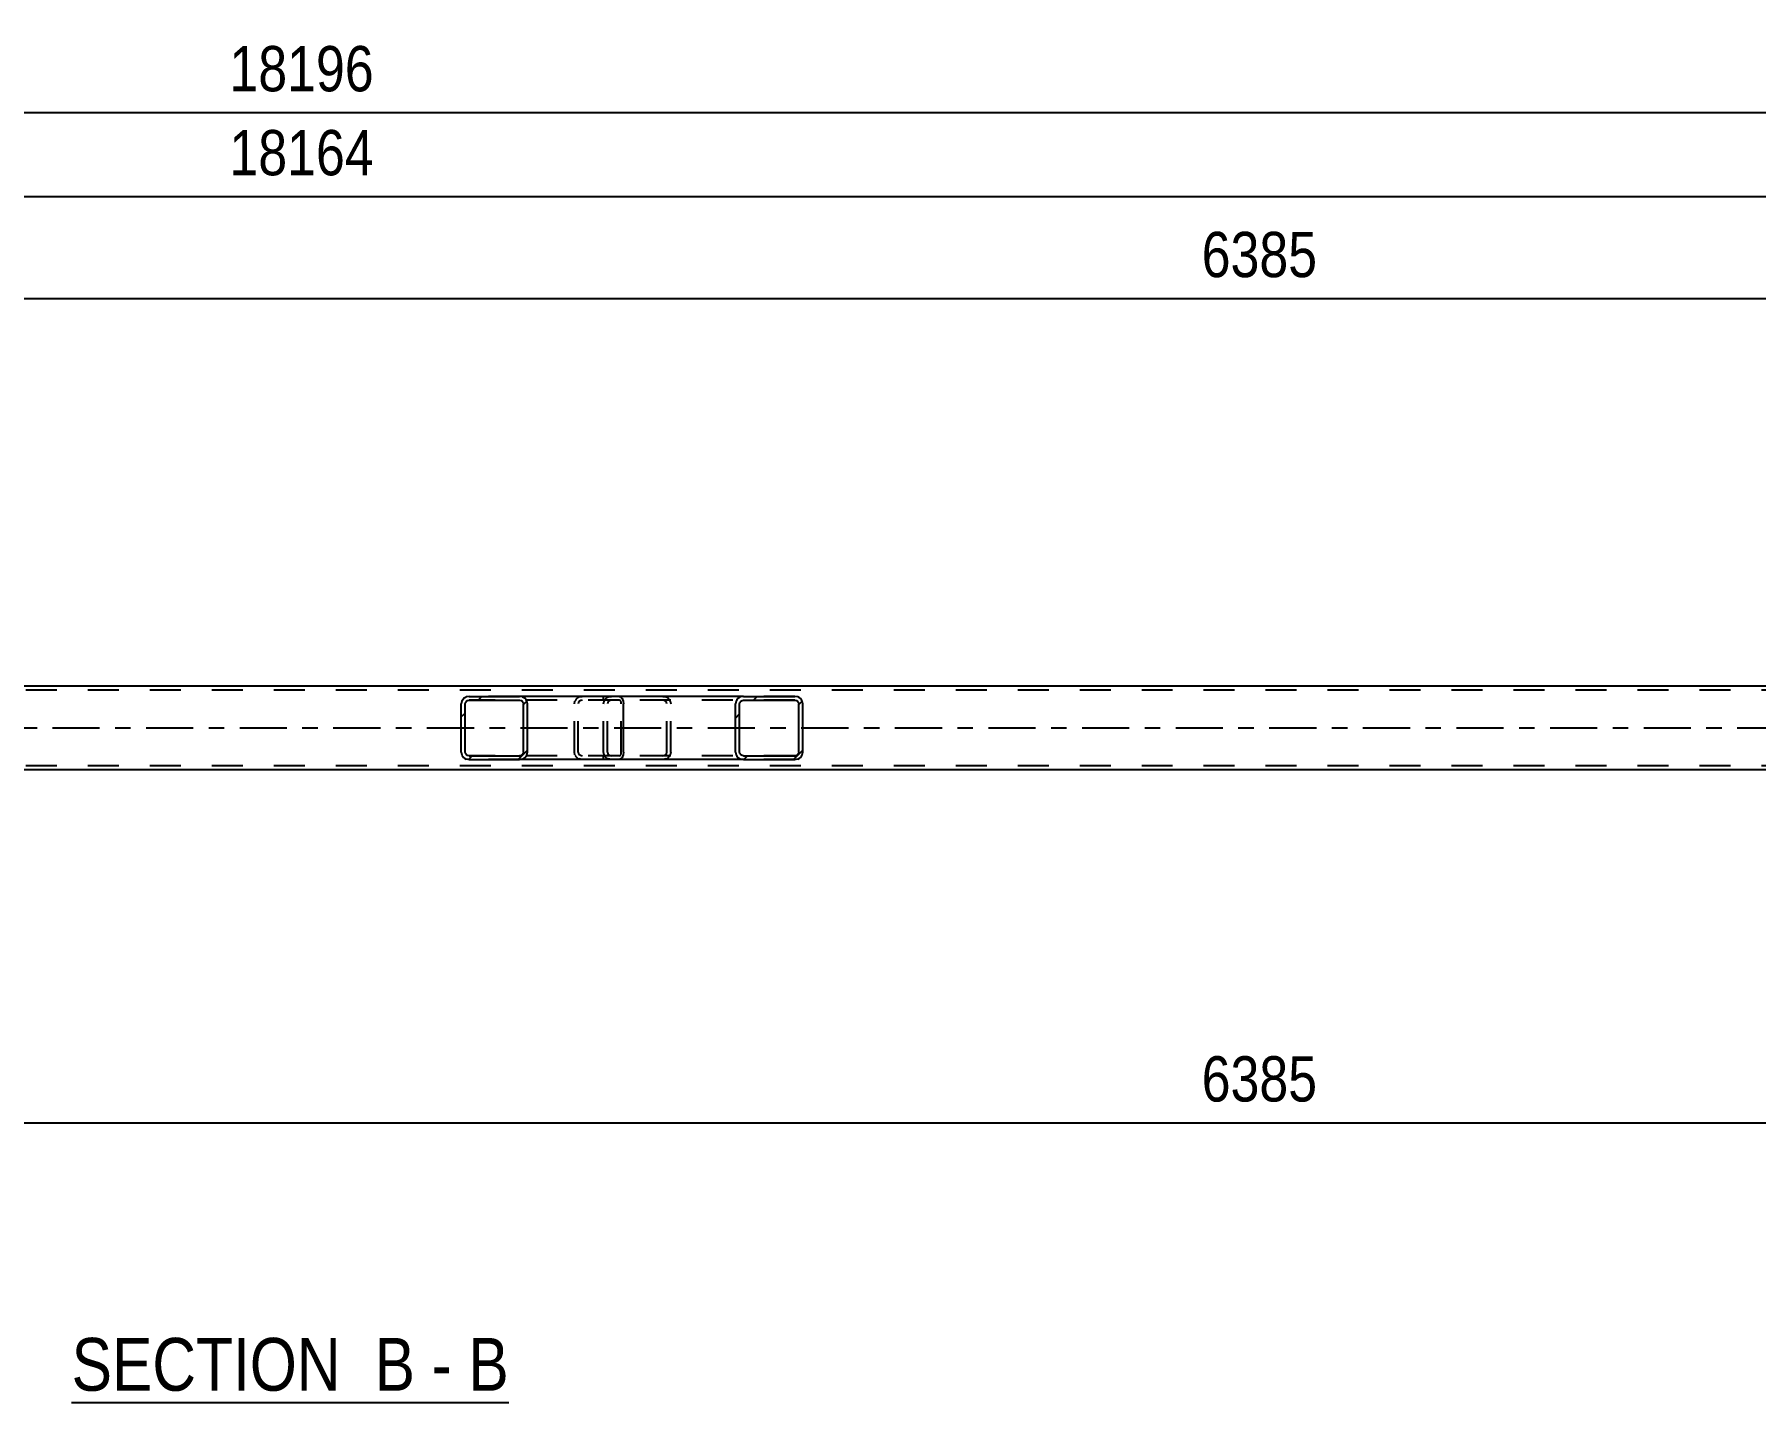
# Model space of a CAD drawing. Header units: millimetres. Extents: x 0 to 841, y 0 to 594.
# Drawn here: x 377.8 to 486.7, y 204.5 to 291 of the extents above; entities that cross this region are included whole.
import ezdxf

# ---------------------------------------------------------------- set-up
doc = ezdxf.new("R2010")
doc.units = ezdxf.units.MM
doc.linetypes.add('DXK_LINE_DOT2', pattern=[3.9198, 1.9599, -1.9599])
doc.linetypes.add('DXK_LINE_DOT3', pattern=[5.9187, 2.979, -0.9799, 0.9799, -0.9799])
doc.styles.add('Arial Narrow', font='ARIALN.TTF', dxfattribs={"height": 0.2})

# ---------------------------------------------------------------- blocks, each defined once
blk = doc.blocks.new('Unknown-814521622-12 - 2731')
at = {"color": 6, "linetype": 'Continuous'}
blk.add_line((380.17, 204.45), (407.82, 204.45), dxfattribs=at)
at = {"color": 0, "linetype": 'Continuous'}
for points in [[(398.28, 205.2), (398.28, 208.7), (380.17, 208.7), (380.17, 205.2)], [(401.89, 205.2), (401.89, 208.7), (399.33, 208.7), (399.33, 205.2)], [(404.21, 205.2), (404.21, 208.7), (402.94, 208.7), (402.94, 205.2)], [(407.82, 205.2), (407.82, 208.7), (405.26, 208.7), (405.26, 205.2)]]:
    blk.add_wipeout(points, dxfattribs=at)
at = {"color": 7, "linetype": 'Continuous', "style": 'Arial Narrow'}
for s, p in [('SECTION ', (380.17, 205.2)), ('B', (399.33, 205.2)), ('B', (405.26, 205.2)), ('-', (402.94, 205.2))]:
    blk.add_text(s, height=3.34, dxfattribs=at).set_placement(p)
blk = doc.blocks.new('Part-814521622-2855 - 2731')
at = {"linetype": 'Continuous'}
h = blk.add_hatch(dxfattribs=at)
h.set_pattern_fill('', scale=0.7, style=0, pattern_type=0)
h.set_pattern_definition([(45, (426.3703, 248.8128), (-1.57154, 1.57154), [])])
h.paths.add_polyline_path([(426.41, 248.63), (426.37, 248.81), (426.26, 248.97), (426.09, 249.07), (425.9, 249.11), (422.66, 249.11), (422.47, 249.07), (422.3, 248.97), (422.19, 248.81), (422.15, 248.63), (422.15, 245.59), (422.19, 245.41), (422.3, 245.25), (422.47, 245.15), (422.66, 245.11), (425.9, 245.11), (426.09, 245.15), (426.26, 245.25), (426.37, 245.41), (426.41, 245.59)])
h.paths.add_polyline_path([(426.13, 245.5), (426.08, 245.42), (426, 245.37), (425.9, 245.35), (422.66, 245.35), (422.57, 245.37), (422.48, 245.42), (422.43, 245.5), (422.41, 245.59), (422.41, 248.63), (422.43, 248.72), (422.48, 248.8), (422.57, 248.85), (422.66, 248.87), (425.9, 248.87), (426, 248.85), (426.08, 248.8), (426.13, 248.72), (426.15, 248.63), (426.15, 245.59)])
at = {"color": 7, "linetype": 'DXK_LINE_DOT2'}
for p, q in [((413.8, 248.63), (413.84, 248.81)), ((413.8, 245.59), (413.8, 248.63)), ((414.08, 248.72), (414.06, 248.63)), ((414.06, 245.59), (414.06, 248.63)), ((414.13, 248.8), (414.08, 248.72)), ((414.12, 249.07), (414.31, 249.11)), ((414.22, 248.85), (414.13, 248.8)), ((414.31, 248.87), (414.22, 248.85)), ((414.8, 249.11), (414.31, 249.11)), ((425.9, 248.87), (414.31, 248.87)), ((417.55, 249.11), (417.74, 249.07)), ((417.65, 248.85), (417.55, 248.87)), ((417.73, 248.8), (417.65, 248.85)), ((417.79, 248.72), (417.73, 248.8)), ((417.8, 248.63), (417.79, 248.72)), ((417.8, 245.59), (417.8, 248.63)), ((418.02, 248.81), (418.06, 248.63)), ((418.06, 245.59), (418.06, 248.63)), ((425.9, 249.11), (422.66, 249.11)), ((413.84, 245.41), (413.8, 245.59)), ((414.06, 245.59), (414.08, 245.5)), ((414.08, 245.5), (414.13, 245.42)), ((414.31, 245.11), (414.12, 245.15)), ((414.13, 245.42), (414.22, 245.37)), ((414.22, 245.37), (414.31, 245.35)), ((425.9, 245.35), (414.31, 245.35)), ((414.8, 245.11), (414.31, 245.11)), ((417.55, 245.35), (417.65, 245.37)), ((417.74, 245.15), (417.55, 245.11)), ((417.65, 245.37), (417.73, 245.42)), ((417.73, 245.42), (417.79, 245.5)), ((417.79, 245.5), (417.8, 245.59)), ((418.06, 245.59), (418.02, 245.41)), ((425.9, 245.11), (422.66, 245.11))]:
    blk.add_line(p, q, dxfattribs=at)
at = {"color": 2, "linetype": 'Continuous'}
for p, q in [((422.66, 249.11), (414.8, 249.11)), ((422.19, 248.81), (422.15, 248.63)), ((422.15, 245.59), (422.15, 248.63)), ((422.41, 248.63), (422.43, 248.72)), ((422.41, 245.59), (422.41, 248.63)), ((422.43, 248.72), (422.48, 248.8)), ((422.66, 249.11), (422.47, 249.07)), ((422.48, 248.8), (422.57, 248.85)), ((422.57, 248.85), (422.66, 248.87)), ((422.66, 249.11), (425.9, 249.11)), ((422.66, 248.87), (425.9, 248.87)), ((426.09, 249.07), (425.9, 249.11)), ((425.9, 248.87), (426, 248.85)), ((426, 248.85), (426.08, 248.8)), ((426.08, 248.8), (426.13, 248.72)), ((426.13, 248.72), (426.15, 248.63)), ((426.15, 245.59), (426.15, 248.63)), ((426.41, 248.63), (426.37, 248.81)), ((426.41, 245.59), (426.41, 248.63)), ((422.66, 245.11), (414.8, 245.11)), ((422.15, 245.59), (422.19, 245.41)), ((422.43, 245.5), (422.41, 245.59)), ((422.48, 245.42), (422.43, 245.5)), ((422.47, 245.15), (422.66, 245.11)), ((422.57, 245.37), (422.48, 245.42)), ((422.66, 245.35), (422.57, 245.37)), ((422.66, 245.35), (425.9, 245.35)), ((422.66, 245.11), (425.9, 245.11)), ((426, 245.37), (425.9, 245.35)), ((425.9, 245.11), (426.09, 245.15)), ((426.08, 245.42), (426, 245.37)), ((426.13, 245.5), (426.08, 245.42)), ((426.15, 245.59), (426.13, 245.5)), ((426.37, 245.41), (426.41, 245.59))]:
    blk.add_line(p, q, dxfattribs=at)
at = {"color": 7, "linetype": 'DXK_LINE_DOT2'}
for centre, start, end in [((414.29, 248.61), 110.7583, 155.68), ((417.57, 248.61), 24.32, 69.2417), ((414.29, 245.61), 204.32, 249.2417), ((417.57, 245.61), 290.7583, 335.68)]:
    blk.add_arc(centre, 0.496, start, end, dxfattribs=at)
at = {"color": 2, "linetype": 'Continuous'}
for centre, start, end in [((422.64, 248.61), 110.7583, 155.68), ((425.92, 248.61), 24.32, 69.2417), ((422.64, 245.61), 204.32, 249.2417), ((425.92, 245.61), 290.7583, 335.68)]:
    blk.add_arc(centre, 0.496, start, end, dxfattribs=at)
blk = doc.blocks.new('Part-814521622-2860 - 2731')
at = {"color": 7, "linetype": 'DXK_LINE_DOT2'}
for p, q in [((724.18, 249.51), (65.27, 249.51)), ((724.18, 244.71), (65.27, 244.71))]:
    blk.add_line(p, q, dxfattribs=at)
at = {"color": 2, "linetype": 'Continuous'}
for p, q in [((582.19, 249.75), (332.79, 249.75)), ((582.19, 244.47), (332.79, 244.47))]:
    blk.add_line(p, q, dxfattribs=at)
at = {"color": 7, "linetype": 'DXK_LINE_DOT3'}
blk.add_line((65.27, 247.11), (724.18, 247.11), dxfattribs=at)
blk = doc.blocks.new('Part-814521622-2972 - 2731')
at = {"linetype": 'Continuous'}
h = blk.add_hatch(dxfattribs=at)
h.set_pattern_fill('', scale=0.7, style=0, pattern_type=0)
h.set_pattern_definition([(45, (408.9593, 248.8128), (-1.57154, 1.57154), [])])
h.paths.add_polyline_path([(409, 248.63), (408.96, 248.81), (408.85, 248.97), (408.69, 249.07), (408.49, 249.11), (405.31, 249.11), (405.12, 249.07), (404.96, 248.97), (404.85, 248.81), (404.81, 248.63), (404.81, 245.59), (404.85, 245.41), (404.96, 245.25), (405.12, 245.15), (405.31, 245.11), (408.49, 245.11), (408.69, 245.15), (408.85, 245.25), (408.96, 245.41), (409, 245.59)])
h.paths.add_polyline_path([(408.73, 245.5), (408.67, 245.42), (408.59, 245.37), (408.49, 245.35), (405.31, 245.35), (405.21, 245.37), (405.13, 245.42), (405.08, 245.5), (405.06, 245.59), (405.06, 248.63), (405.08, 248.72), (405.13, 248.8), (405.21, 248.85), (405.31, 248.87), (408.49, 248.87), (408.59, 248.85), (408.67, 248.8), (408.73, 248.72), (408.75, 248.63), (408.75, 245.59)])
at = {"color": 2, "linetype": 'Continuous'}
for p, q in [((404.85, 248.81), (404.81, 248.63)), ((404.81, 245.59), (404.81, 248.63)), ((405.06, 248.63), (405.08, 248.72)), ((405.06, 245.59), (405.06, 248.63)), ((405.08, 248.72), (405.13, 248.8)), ((405.31, 249.11), (405.12, 249.07)), ((405.13, 248.8), (405.21, 248.85)), ((405.21, 248.85), (405.31, 248.87)), ((405.31, 249.11), (408.49, 249.11)), ((405.31, 248.87), (408.49, 248.87)), ((414.8, 249.11), (408.49, 249.11)), ((408.69, 249.07), (408.49, 249.11)), ((408.49, 248.87), (408.59, 248.85)), ((408.59, 248.85), (408.67, 248.8)), ((408.67, 248.8), (408.73, 248.72)), ((408.73, 248.72), (408.75, 248.63)), ((408.75, 245.59), (408.75, 248.63)), ((409, 248.63), (408.96, 248.81)), ((409, 245.59), (409, 248.63)), ((414.8, 249.11), (414.9, 249.07)), ((414.9, 249.07), (414.99, 248.97)), ((414.99, 248.97), (415.05, 248.81)), ((415.05, 248.81), (415.07, 248.63)), ((415.07, 245.59), (415.07, 248.63)), ((404.81, 245.59), (404.85, 245.41)), ((405.08, 245.5), (405.06, 245.59)), ((405.13, 245.42), (405.08, 245.5)), ((405.12, 245.15), (405.31, 245.11)), ((405.21, 245.37), (405.13, 245.42)), ((405.31, 245.35), (405.21, 245.37)), ((405.31, 245.35), (408.49, 245.35)), ((405.31, 245.11), (408.49, 245.11)), ((408.59, 245.37), (408.49, 245.35)), ((408.49, 245.11), (408.69, 245.15)), ((414.8, 245.11), (408.49, 245.11)), ((408.67, 245.42), (408.59, 245.37)), ((408.73, 245.5), (408.67, 245.42)), ((408.75, 245.59), (408.73, 245.5)), ((408.96, 245.41), (409, 245.59)), ((414.9, 245.15), (414.8, 245.11)), ((414.99, 245.25), (414.9, 245.15)), ((415.05, 245.41), (414.99, 245.25)), ((415.07, 245.59), (415.05, 245.41))]:
    blk.add_line(p, q, dxfattribs=at)
at = {"color": 7, "linetype": 'DXK_LINE_DOT2'}
for p, q in [((408.49, 249.11), (405.31, 249.11)), ((414.8, 248.87), (405.31, 248.87)), ((411.96, 248.63), (412, 248.81)), ((411.96, 245.59), (411.96, 248.63)), ((412.23, 248.72), (412.21, 248.63)), ((412.21, 245.59), (412.21, 248.63)), ((412.28, 248.8), (412.23, 248.72)), ((412.27, 249.07), (412.46, 249.11)), ((412.36, 248.85), (412.28, 248.8)), ((412.46, 248.87), (412.36, 248.85)), ((413.8, 248.87), (413.8, 249.11)), ((414.85, 248.85), (414.8, 248.87)), ((414.89, 248.8), (414.85, 248.85)), ((414.92, 248.72), (414.89, 248.8)), ((414.93, 248.63), (414.92, 248.72)), ((414.93, 245.59), (414.93, 248.63)), ((414.8, 245.35), (405.31, 245.35)), ((408.49, 245.11), (405.31, 245.11)), ((412, 245.41), (411.96, 245.59)), ((412.21, 245.59), (412.23, 245.5)), ((412.23, 245.5), (412.28, 245.42)), ((412.46, 245.11), (412.27, 245.15)), ((412.28, 245.42), (412.3, 245.41)), ((412.3, 245.41), (412.36, 245.37)), ((412.36, 245.37), (412.46, 245.35)), ((413.8, 245.11), (413.8, 245.35)), ((414.8, 245.35), (414.85, 245.37)), ((414.85, 245.37), (414.89, 245.42)), ((414.89, 245.42), (414.92, 245.5)), ((414.92, 245.5), (414.93, 245.59))]:
    blk.add_line(p, q, dxfattribs=at)
at = {"color": 2, "linetype": 'Continuous'}
for centre, start, end in [((405.3, 248.61), 111.1941, 156.1506), ((408.51, 248.61), 23.8494, 68.8059), ((405.3, 245.6), 203.8494, 248.8059), ((408.51, 245.6), 291.1941, 336.1506)]:
    blk.add_arc(centre, 0.492, start, end, dxfattribs=at)
at = {"color": 7, "linetype": 'DXK_LINE_DOT2'}
for centre, start, end in [((412.45, 248.61), 111.1941, 156.1506), ((412.45, 245.6), 203.8494, 248.8059)]:
    blk.add_arc(centre, 0.492, start, end, dxfattribs=at)
blk = doc.blocks.new('StraightDimension-814521622-3153 - 2731')
at = {"color": 7, "linetype": 'Continuous'}
blk.add_line((327.59, 222.14), (582.99, 222.14), dxfattribs=at)
at = {"color": 0}
blk.add_wipeout([(459.54, 222.89), (459.54, 227.09), (451.03, 227.09), (451.03, 222.89)], dxfattribs=at)
at = {"color": 3, "style": 'Arial Narrow'}
blk.add_text('6385', height=2.863, dxfattribs=at).set_placement((451.63, 223.49))
blk = doc.blocks.new('StraightDimension-814521622-3166 - 2731')
at = {"color": 7, "linetype": 'Continuous'}
blk.add_line((56.01, 286.02), (733.44, 286.02), dxfattribs=at)
at = {"color": 0}
blk.add_wipeout([(399.89, 286.77), (399.89, 290.97), (389.55, 290.97), (389.55, 286.77)], dxfattribs=at)
at = {"color": 3, "style": 'Arial Narrow'}
blk.add_text('18196', height=2.863, dxfattribs=at).set_placement((390.15, 287.37))
blk = doc.blocks.new('StraightDimension-814521622-3183 - 2731')
at = {"color": 7, "linetype": 'Continuous'}
blk.add_line((327.59, 274.27), (582.99, 274.27), dxfattribs=at)
at = {"color": 0}
blk.add_wipeout([(459.54, 275.02), (459.54, 279.22), (451.03, 279.22), (451.03, 275.02)], dxfattribs=at)
at = {"color": 3, "style": 'Arial Narrow'}
blk.add_text('6385', height=2.863, dxfattribs=at).set_placement((451.63, 275.62))
blk = doc.blocks.new('StraightDimension-814521622-7570 - 2731')
at = {"color": 7, "linetype": 'Continuous'}
blk.add_line((56.65, 280.71), (732.8, 280.71), dxfattribs=at)
at = {"color": 0}
blk.add_wipeout([(399.89, 281.46), (399.89, 285.66), (389.55, 285.66), (389.55, 281.46)], dxfattribs=at)
at = {"color": 3, "style": 'Arial Narrow'}
blk.add_text('18164', height=2.863, dxfattribs=at).set_placement((390.15, 282.06))

msp = doc.modelspace()

# ---------------------------------------------------------------- block references
for name in ['StraightDimension-814521622-3166 - 2731', 'Part-814521622-2860 - 2731', 'Part-814521622-2972 - 2731', 'Part-814521622-2855 - 2731', 'StraightDimension-814521622-3153 - 2731', 'Unknown-814521622-12 - 2731']:
    msp.add_blockref(name, (0, 0))

# ---------------------------------------------------------------- next in the draw order: block references
msp.add_blockref('StraightDimension-814521622-3183 - 2731', (0, 0))

# ---------------------------------------------------------------- next in the draw order: block references
msp.add_blockref('StraightDimension-814521622-7570 - 2731', (0, 0))

doc.saveas('drawing.dxf')
